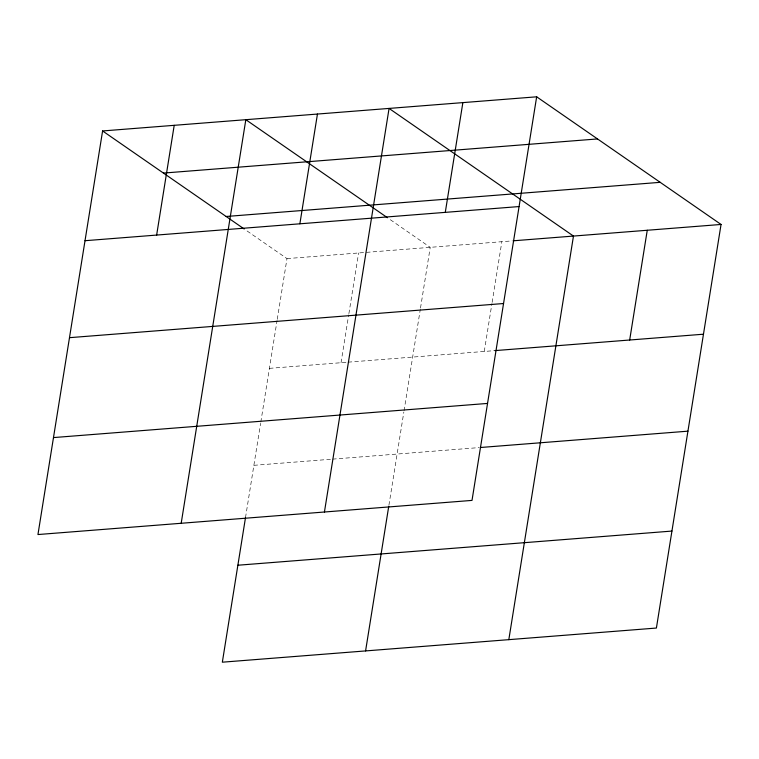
<?xml version="1.0" encoding="UTF-8"?>
<svg xmlns="http://www.w3.org/2000/svg" width="759" height="759" viewBox="0 0 759 759"><rect width="100%" height="100%" fill="white"/><g stroke="black" fill="none" stroke-linecap="round" stroke-linejoin="round"><path stroke-width="0.57" stroke-dasharray="3.79 2.85" d="M245.508 517.591L260.612 423.266M260.802 422.099L277.073 320.488M277.263 319.321L286.987 258.601L245.157 229.645M341.028 362.717L348.694 314.852M348.884 313.685L358.609 252.975M388.931 505.162L403.854 411.995M404.044 410.828L420.315 309.217M420.505 308.05L430.23 247.339L388.39 218.374M484.27 351.455L491.936 303.581M492.126 302.414L501.851 241.704M286.987 258.601L512.42 240.869M269.407 368.352L346.901 362.261M348.077 362.166L494.84 350.62M253.876 465.324L331.37 459.223M332.546 459.129L479.308 447.582"/><path stroke-width="1.14" d="M102.598 130.956L37.95 534.545L472.013 500.399L536.66 96.81L102.598 130.956L244.199 228.99M156.639 235.072L174.209 125.33M181.192 523.274L245.831 119.694L387.441 217.719M245.508 517.591L222.34 662.19L656.402 628.044L721.05 224.455L536.66 96.81M299.871 223.81L317.452 114.059M324.435 512.002L389.073 108.423L573.472 236.068L508.824 639.647M365.582 650.918L388.741 506.329M445.286 212.368L462.867 102.617M629.676 340.013L647.256 230.262M163.441 173.08L597.504 138.935M226.135 216.486L660.197 182.331M85.017 240.707L519.08 206.562M513.587 240.774L721.05 224.455M69.486 337.679L503.549 303.524M494.84 350.62L703.47 334.207M53.481 437.582L487.544 403.427M480.475 447.497L687.939 431.169M237.871 565.227L671.933 531.072"/></g></svg>
